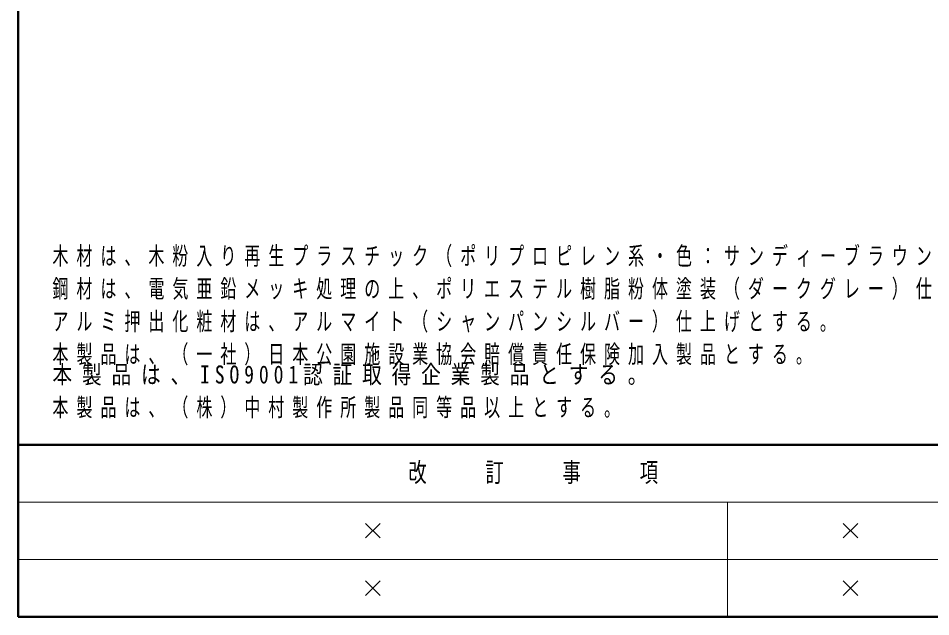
# Model space of a CAD drawing. Units: millimetres on the paper, enlarged 20 times. Extents: x -7300 to 0, y 0 to 5140.
# Drawn here: x -7300 to -5074, y 0 to 1461 of the extents above; entities that cross this region are included whole.
import ezdxf

# ---------------------------------------------------------------- set-up
doc = ezdxf.new("R2010")
doc.units = ezdxf.units.MM
doc.header["$LTSCALE"] = 20
doc.layers.add('layer1', color=7, linetype='Continuous', lineweight=25)
doc.layers.add('layer3', color=4, linetype='Continuous', lineweight=13)
doc.styles.add('ＭＳ ゴシック', font='')
doc.styles.get('ＭＳ ゴシック').set_extended_font_data('MS Gothic')

# ---------------------------------------------------------------- blocks, each defined once
blk = doc.blocks.new('x')
at = {"color": 0, "linetype": 'Continuous', "lineweight": -2}
for p, q in [((-0.884, -0.884), (0.884, 0.884)), ((0.884, -0.884), (-0.884, 0.884))]:
    blk.add_line(p, q, dxfattribs=at)

msp = doc.modelspace()

# ---------------------------------------------------------------- linework, layer by layer
at = {"layer": 'layer3', "color": 2, "lineweight": 50}
for p, q in [((-7300, 5140), (-7300, 0)), ((-7300, 0), (0, 0))]:
    msp.add_line(p, q, dxfattribs=at)
at = {"layer": 'layer3', "color": 3, "lineweight": 50}
msp.add_line((-7300, 420), (0, 420), dxfattribs=at)
at = {"layer": 'layer3', "color": 7}
for p, q in [((-7300, 280), (-4770, 280)), ((-5570, 280), (-5570, 0)), ((-7300, 140), (-4770, 140))]:
    msp.add_line(p, q, dxfattribs=at)

# ---------------------------------------------------------------- block references
at = {"layer": 'layer3', "color": 7, "xscale": 20, "yscale": 20}
for p in [(-6435, 210), (-5270, 210), (-6435, 70), (-5270, 70)]:
    msp.add_blockref('x', p, dxfattribs=at)

# ---------------------------------------------------------------- texts
at = {"layer": 'layer1', "char_height": 43.99, "style": 'ＭＳ ゴシック'}
for s, insert, attachment_point in [('\\T1.5;\\W0.65;木材は、木粉入り再生プラスチック（ポリプロピレン系・色：サンディーブラウン）とし、「再生有機系建材認定基準」適合品とする。', (-7216.57, 853.57), 7), ('\\T1.5;\\W0.65;鋼材は、電気亜鉛メッキ処理の上、ポリエステル樹脂粉体塗装（ダークグレー）仕上げとする。', (-7216.57, 773.57), 7), ('\\T1.5;\\W0.65;アルミ押出化粧材は、アルマイト（シャンパンシルバー）仕上げとする。', (-7216.57, 693.57), 7), ('\\T1.5;\\W0.65;本製品は、（一社）日本公園施設業協会賠償責任保険加入製品とする。', (-7216.57, 613.57), 7), ('\\T1.5;\\W0.8;本製品は、ISO9001認証取得企業製品とする。', (-7216.57, 613.57), 1), ('\\T1.5;\\W0.65;本製品は、（株）中村製作所製品同等品以上とする。', (-7216.57, 533.57), 1)]:
    msp.add_mtext(s, dxfattribs=dict(at, insert=insert, attachment_point=attachment_point))
at = {"layer": 'layer3', "insert": (-6035, 350), "char_height": 46.92, "attachment_point": 5, "style": 'ＭＳ ゴシック'}
msp.add_mtext('\\T1.4;\\W0.7;改\u3000\u3000訂\u3000\u3000事\u3000\u3000項', dxfattribs=at)

doc.saveas('drawing.dxf')
